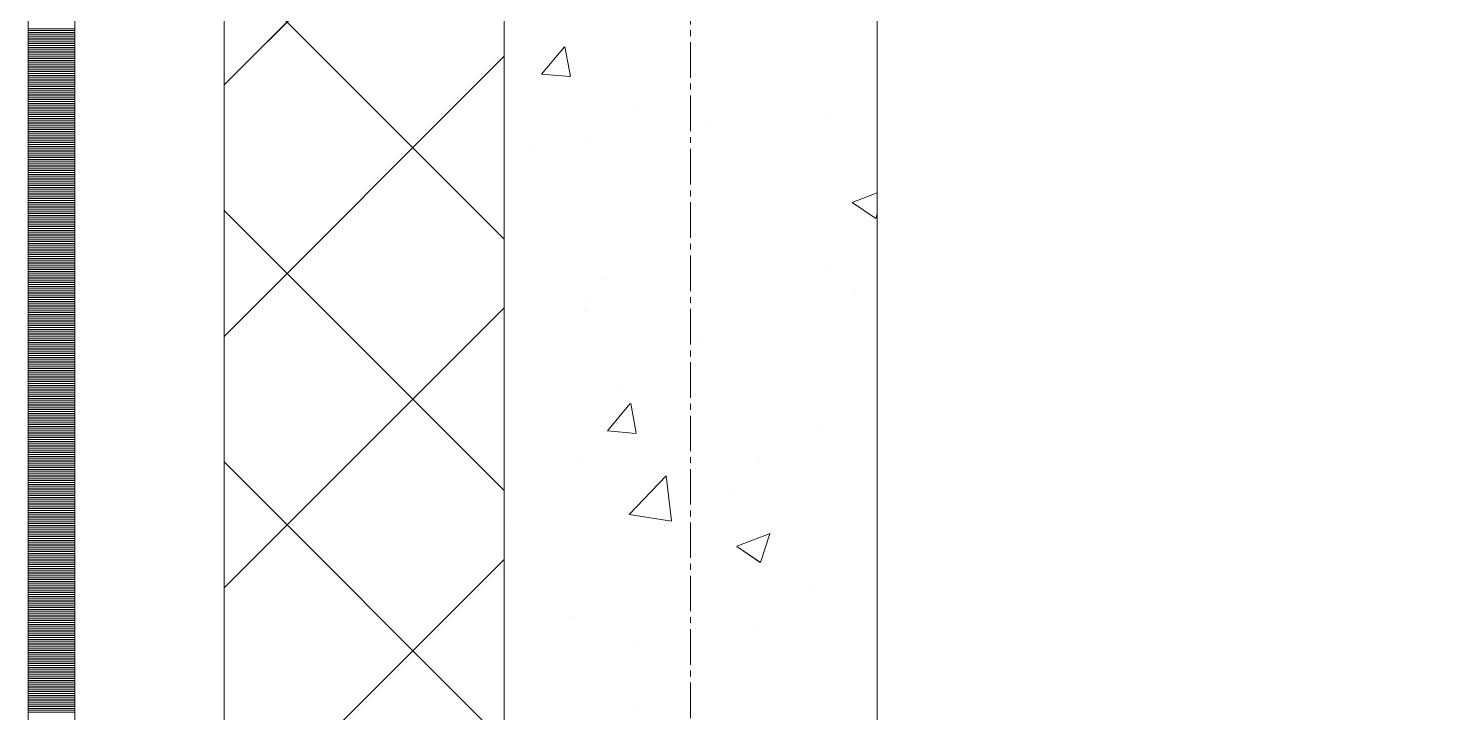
# Model space of a CAD drawing. Header units: millimetres. Extents: x 470010 to 1231400, y -134005 to 421770.
# Drawn here: x 672519 to 673272, y -19525 to -19158 of the extents above; entities that cross this region are included whole.
import ezdxf
from ezdxf.enums import TextEntityAlignment as Align

# ---------------------------------------------------------------- set-up
doc = ezdxf.new("R2010")
doc.units = ezdxf.units.MM
doc.linetypes.add('CENTER2', pattern=[28.575, 19.05, -3.175, 3.175, -3.175])
doc.linetypes.add('DASHED', pattern=[19.05, 12.7, -6.35])
doc.layers.get('Defpoints').update_dxf_attribs({"color": 140})
doc.layers.add('АР_Делит', color=120, linetype='Continuous', lineweight=0, plot=False)
for name, color, linetype, lineweight in [('АР_Стены ПЕНОблок', 52, 'Continuous', 20), ('АР_Тонкая', 254, 'Continuous', 5), ('АР_Утеплитель', 31, 'Continuous', 0), ('АР_Штриховка', 8, 'Continuous', 0)]:
    doc.layers.add(name, color=color, linetype=linetype, lineweight=lineweight)
doc.layers.add('РД_Оси_100', color=7, linetype='Continuous', lineweight=0, true_color=0x525252)
doc.styles.add('style1', font='ARIALN.TTF')

# ---------------------------------------------------------------- blocks, each defined once
blk = doc.blocks.new('СОШ_2200_АР_ОСИ_М100_28.05.24')
at = {"layer": 'АР_Делит', "color": 251, "linetype": 'DASHED', "true_color": 0x636466}
blk.add_lwpolyline([(-355, 13145), (-355, 100855), (37145, 100855), (37145, 129155), (72745, 129155), (72745, 135155), (114955, 135155), (114955, -355)], dxfattribs=at)
at = {"layer": 'РД_Оси_100', "color": 251, "linetype": 'CENTER2', "true_color": 0x636466}
blk.add_line((0, -6155), (0, 139938.679), dxfattribs=at)
blk = doc.blocks.new('A$C9108343f')
at = {"layer": 'АР_Стены ПЕНОблок', "color": 18, "linetype": 'Continuous', "lineweight": 20, "true_color": 0x000000}
for p, q in [((7054.96, 97555), (7054.96, 21355)), ((7254.96, 21355), (7254.96, 97555))]:
    blk.add_line(p, q, dxfattribs=at)
at = {"layer": 'АР_Тонкая', "color": 18, "linetype": 'Continuous', "lineweight": 5, "true_color": 0x000000}
for p, q in [((6799.96, 97555), (6799.96, 21355)), ((6824.96, 97555), (6824.96, 21355)), ((6824.96, 21355), (6824.96, 97555)), ((6904.96, 21355), (6904.96, 97555))]:
    blk.add_line(p, q, dxfattribs=at)
at = {"layer": 'АР_Утеплитель', "color": 18, "linetype": 'Continuous', "lineweight": 0, "true_color": 0x000000}
for p, q in [((6904.96, 97555), (6904.96, 21355)), ((7054.96, 21355), (7054.96, 97555))]:
    blk.add_line(p, q, dxfattribs=at)
at = {"layer": 'АР_Штриховка', "color": 18, "linetype": 'Continuous', "lineweight": 0, "true_color": 0x000000}
for p, q in [((6904.96, 81177.7), (7054.96, 81327.7)), ((7054.96, 81095.13), (6904.96, 81245.13)), ((6799.96, 81207.75), (6824.96, 81207.75)), ((6799.96, 81206.75), (6824.96, 81206.75)), ((6799.96, 81205.75), (6824.96, 81205.75)), ((6799.96, 81204.75), (6824.96, 81204.75)), ((6799.96, 81203.75), (6824.96, 81203.75)), ((6799.96, 81202.75), (6824.96, 81202.75)), ((6799.96, 81201.75), (6824.96, 81201.75)), ((6799.96, 81200.75), (6824.96, 81200.75)), ((6799.96, 81199.75), (6824.96, 81199.75)), ((6799.96, 81198.75), (6824.96, 81198.75)), ((7157.01, 81203.13), (7157.01, 81203.13)), ((6799.96, 81197.75), (6824.96, 81197.75)), ((6799.96, 81196.75), (6824.96, 81196.75)), ((6799.96, 81195.75), (6824.96, 81195.75)), ((6799.96, 81194.75), (6824.96, 81194.75)), ((6799.96, 81193.75), (6824.96, 81193.75)), ((6799.96, 81192.75), (6824.96, 81192.75)), ((6799.96, 81191.75), (6824.96, 81191.75)), ((6799.96, 81190.75), (6824.96, 81190.75)), ((6904.96, 81042.99), (7054.96, 81192.99)), ((7075.08, 81183.45), (7087.33, 81198.04)), ((7090.54, 81182.16), (7087.6, 81198.09)), ((6799.96, 81189.75), (6824.96, 81189.75)), ((6799.96, 81188.75), (6824.96, 81188.75)), ((6799.96, 81187.75), (6824.96, 81187.75)), ((6799.96, 81186.75), (6824.96, 81186.75)), ((6799.96, 81185.75), (6824.96, 81185.75)), ((6799.96, 81184.75), (6824.96, 81184.75)), ((6799.96, 81183.75), (6824.96, 81183.75)), ((7075.08, 81183.44), (7090.27, 81182.12)), ((6799.96, 81182.75), (6824.96, 81182.75)), ((6799.96, 81181.75), (6824.96, 81181.75)), ((6799.96, 81180.75), (6824.96, 81180.75)), ((6799.96, 81179.75), (6824.96, 81179.75)), ((6799.96, 81178.75), (6824.96, 81178.75)), ((6799.96, 81177.75), (6824.96, 81177.75)), ((6799.96, 81176.75), (6824.96, 81176.75)), ((6799.96, 81175.75), (6824.96, 81175.75)), ((6799.96, 81174.75), (6824.96, 81174.75)), ((6799.96, 81173.75), (6824.96, 81173.75)), ((6799.96, 81172.75), (6824.96, 81172.75)), ((6799.96, 81171.75), (6824.96, 81171.75)), ((6799.96, 81170.75), (6824.96, 81170.75)), ((6799.96, 81169.75), (6824.96, 81169.75)), ((6799.96, 81168.75), (6824.96, 81168.75)), ((6799.96, 81167.75), (6824.96, 81167.75)), ((6799.96, 81166.75), (6824.96, 81166.75)), ((6799.96, 81165.75), (6824.96, 81165.75)), ((6799.96, 81164.75), (6824.96, 81164.75)), ((6799.96, 81163.75), (6824.96, 81163.75)), ((6799.96, 81162.75), (6824.96, 81162.75)), ((6799.96, 81161.75), (6824.96, 81161.75)), ((6799.96, 81160.75), (6824.96, 81160.75)), ((7127.38, 81165.47), (7127.38, 81165.47)), ((7229.74, 81162.78), (7229.74, 81162.78)), ((6799.96, 81159.75), (6824.96, 81159.75)), ((6799.96, 81158.75), (6824.96, 81158.75)), ((6799.96, 81157.75), (6824.96, 81157.75)), ((6799.96, 81156.75), (6824.96, 81156.75)), ((6799.96, 81155.75), (6824.96, 81155.75)), ((6799.96, 81154.75), (6824.96, 81154.75)), ((6799.96, 81153.75), (6824.96, 81153.75)), ((7164.87, 81156.74), (7164.87, 81156.74)), ((6799.96, 81152.75), (6824.96, 81152.75)), ((6799.96, 81151.75), (6824.96, 81151.75)), ((6799.96, 81150.75), (6824.96, 81150.75)), ((6799.96, 81149.75), (6824.96, 81149.75)), ((6799.96, 81148.75), (6824.96, 81148.75)), ((6799.96, 81147.75), (6824.96, 81147.75)), ((6799.96, 81146.75), (6824.96, 81146.75)), ((6799.96, 81145.75), (6824.96, 81145.75)), ((7101.44, 81146.52), (7101.44, 81146.52)), ((6799.96, 81144.75), (6824.96, 81144.75)), ((6799.96, 81143.75), (6824.96, 81143.75)), ((6799.96, 81142.75), (6824.96, 81142.75)), ((6799.96, 81141.75), (6824.96, 81141.75)), ((6799.96, 81140.75), (6824.96, 81140.75)), ((6799.96, 81139.75), (6824.96, 81139.75)), ((6799.96, 81138.75), (6824.96, 81138.75)), ((7068.68, 81144.08), (7068.68, 81144.08)), ((6799.96, 81137.75), (6824.96, 81137.75)), ((6799.96, 81136.75), (6824.96, 81136.75)), ((6799.96, 81135.75), (6824.96, 81135.75)), ((6799.96, 81134.75), (6824.96, 81134.75)), ((6799.96, 81133.75), (6824.96, 81133.75)), ((6799.96, 81132.75), (6824.96, 81132.75)), ((6799.96, 81131.75), (6824.96, 81131.75)), ((6799.96, 81130.75), (6824.96, 81130.75)), ((6799.96, 81129.75), (6824.96, 81129.75)), ((6799.96, 81128.75), (6824.96, 81128.75)), ((6799.96, 81127.75), (6824.96, 81127.75)), ((6799.96, 81126.75), (6824.96, 81126.75)), ((6799.96, 81125.75), (6824.96, 81125.75)), ((6799.96, 81124.75), (6824.96, 81124.75)), ((6799.96, 81123.75), (6824.96, 81123.75)), ((6799.96, 81122.75), (6824.96, 81122.75)), ((6799.96, 81121.75), (6824.96, 81121.75)), ((6799.96, 81120.75), (6824.96, 81120.75)), ((6799.96, 81119.75), (6824.96, 81119.75)), ((6799.96, 81118.75), (6824.96, 81118.75)), ((6799.96, 81117.75), (6824.96, 81117.75)), ((6799.96, 81116.75), (6824.96, 81116.75)), ((6799.96, 81115.75), (6824.96, 81115.75)), ((7241.54, 81114.76), (7254.96, 81119.91)), ((6799.96, 81114.75), (6824.96, 81114.75)), ((6799.96, 81113.75), (6824.96, 81113.75)), ((6799.96, 81112.75), (6824.96, 81112.75)), ((6799.96, 81111.75), (6824.96, 81111.75)), ((6799.96, 81110.75), (6824.96, 81110.75)), ((6799.96, 81109.75), (6824.96, 81109.75)), ((6799.96, 81108.75), (6824.96, 81108.75)), ((7054.96, 80960.43), (6904.96, 81110.43)), ((7241.47, 81114.6), (7254.11, 81106.08)), ((7254.12, 81106.07), (7254.96, 81108.57)), ((6799.96, 81107.75), (6824.96, 81107.75)), ((6799.96, 81106.75), (6824.96, 81106.75)), ((6799.96, 81105.75), (6824.96, 81105.75)), ((6799.96, 81104.75), (6824.96, 81104.75)), ((6799.96, 81103.75), (6824.96, 81103.75)), ((6799.96, 81102.75), (6824.96, 81102.75)), ((6799.96, 81101.75), (6824.96, 81101.75)), ((6799.96, 81100.75), (6824.96, 81100.75)), ((6799.96, 81099.75), (6824.96, 81099.75)), ((6799.96, 81098.75), (6824.96, 81098.75)), ((6799.96, 81097.75), (6824.96, 81097.75)), ((6799.96, 81096.75), (6824.96, 81096.75)), ((6799.96, 81095.75), (6824.96, 81095.75)), ((6799.96, 81094.75), (6824.96, 81094.75)), ((6799.96, 81093.75), (6824.96, 81093.75)), ((6799.96, 81092.75), (6824.96, 81092.75)), ((6799.96, 81091.75), (6824.96, 81091.75)), ((6799.96, 81090.75), (6824.96, 81090.75)), ((6799.96, 81089.75), (6824.96, 81089.75)), ((6799.96, 81088.75), (6824.96, 81088.75)), ((6799.96, 81087.75), (6824.96, 81087.75)), ((6799.96, 81086.75), (6824.96, 81086.75)), ((6799.96, 81085.75), (6824.96, 81085.75)), ((6799.96, 81084.75), (6824.96, 81084.75)), ((6799.96, 81083.75), (6824.96, 81083.75)), ((6799.96, 81082.75), (6824.96, 81082.75)), ((6799.96, 81081.75), (6824.96, 81081.75)), ((6799.96, 81080.75), (6824.96, 81080.75)), ((6799.96, 81079.75), (6824.96, 81079.75)), ((6799.96, 81078.75), (6824.96, 81078.75)), ((6799.96, 81077.75), (6824.96, 81077.75)), ((7226.65, 81078.22), (7226.65, 81078.22)), ((6799.96, 81076.75), (6824.96, 81076.75)), ((6799.96, 81075.75), (6824.96, 81075.75)), ((6799.96, 81074.75), (6824.96, 81074.75)), ((6799.96, 81073.75), (6824.96, 81073.75)), ((6799.96, 81072.75), (6824.96, 81072.75)), ((6799.96, 81071.75), (6824.96, 81071.75)), ((6799.96, 81070.75), (6824.96, 81070.75)), ((7107.55, 81073.34), (7107.55, 81073.34)), ((6799.96, 81069.75), (6824.96, 81069.75)), ((6799.96, 81068.75), (6824.96, 81068.75)), ((6799.96, 81067.75), (6824.96, 81067.75)), ((6799.96, 81066.75), (6824.96, 81066.75)), ((6799.96, 81065.75), (6824.96, 81065.75)), ((6799.96, 81064.75), (6824.96, 81064.75)), ((6799.96, 81063.75), (6824.96, 81063.75)), ((6799.96, 81062.75), (6824.96, 81062.75)), ((7243.14, 81067.61), (7243.14, 81067.61)), ((6799.96, 81061.75), (6824.96, 81061.75)), ((6799.96, 81060.75), (6824.96, 81060.75)), ((6799.96, 81059.75), (6824.96, 81059.75)), ((6799.96, 81058.75), (6824.96, 81058.75)), ((6799.96, 81057.75), (6824.96, 81057.75)), ((6799.96, 81056.75), (6824.96, 81056.75)), ((6799.96, 81055.75), (6824.96, 81055.75)), ((6904.96, 80908.29), (7054.96, 81058.29)), ((7098.05, 81056.56), (7098.05, 81056.56)), ((7098.35, 81061.96), (7098.35, 81061.96)), ((6799.96, 81054.75), (6824.96, 81054.75)), ((6799.96, 81053.75), (6824.96, 81053.75)), ((6799.96, 81052.75), (6824.96, 81052.75)), ((6799.96, 81051.75), (6824.96, 81051.75)), ((6799.96, 81050.75), (6824.96, 81050.75)), ((6799.96, 81049.75), (6824.96, 81049.75)), ((6799.96, 81048.75), (6824.96, 81048.75)), ((6799.96, 81047.75), (6824.96, 81047.75)), ((6799.96, 81046.75), (6824.96, 81046.75)), ((6799.96, 81045.75), (6824.96, 81045.75)), ((6799.96, 81044.75), (6824.96, 81044.75)), ((6799.96, 81043.75), (6824.96, 81043.75)), ((6799.96, 81042.75), (6824.96, 81042.75)), ((6799.96, 81041.75), (6824.96, 81041.75)), ((6799.96, 81040.75), (6824.96, 81040.75)), ((6799.96, 81039.75), (6824.96, 81039.75)), ((6799.96, 81038.75), (6824.96, 81038.75)), ((6799.96, 81037.75), (6824.96, 81037.75)), ((6799.96, 81036.75), (6824.96, 81036.75)), ((6799.96, 81035.75), (6824.96, 81035.75)), ((6799.96, 81034.75), (6824.96, 81034.75)), ((6799.96, 81033.75), (6824.96, 81033.75)), ((6799.96, 81032.75), (6824.96, 81032.75)), ((7161.1, 81039.22), (7161.1, 81039.22)), ((6799.96, 81031.75), (6824.96, 81031.75)), ((6799.96, 81030.75), (6824.96, 81030.75)), ((6799.96, 81029.75), (6824.96, 81029.75)), ((6799.96, 81028.75), (6824.96, 81028.75)), ((6799.96, 81027.75), (6824.96, 81027.75)), ((6799.96, 81026.75), (6824.96, 81026.75)), ((6799.96, 81025.75), (6824.96, 81025.75)), ((6799.96, 81024.75), (6824.96, 81024.75)), ((6799.96, 81023.75), (6824.96, 81023.75)), ((6799.96, 81022.75), (6824.96, 81022.75)), ((6799.96, 81021.75), (6824.96, 81021.75)), ((6799.96, 81020.75), (6824.96, 81020.75)), ((6799.96, 81019.75), (6824.96, 81019.75)), ((6799.96, 81018.75), (6824.96, 81018.75)), ((6799.96, 81017.75), (6824.96, 81017.75)), ((6799.96, 81016.75), (6824.96, 81016.75)), ((6799.96, 81015.75), (6824.96, 81015.75)), ((6799.96, 81014.75), (6824.96, 81014.75)), ((6799.96, 81013.75), (6824.96, 81013.75)), ((6799.96, 81012.75), (6824.96, 81012.75)), ((6799.96, 81011.75), (6824.96, 81011.75)), ((6799.96, 81010.75), (6824.96, 81010.75)), ((7116.89, 81013.91), (7116.89, 81013.91)), ((6799.96, 81009.75), (6824.96, 81009.75)), ((6799.96, 81008.75), (6824.96, 81008.75)), ((6799.96, 81007.75), (6824.96, 81007.75)), ((6799.96, 81006.75), (6824.96, 81006.75)), ((6799.96, 81005.75), (6824.96, 81005.75)), ((6799.96, 81004.75), (6824.96, 81004.75)), ((6799.96, 81003.75), (6824.96, 81003.75)), ((6799.96, 81002.75), (6824.96, 81002.75)), ((7110.33, 80992.39), (7122.57, 81006.98)), ((7125.78, 80991.11), (7122.84, 81007.03)), ((6799.96, 81001.75), (6824.96, 81001.75)), ((6799.96, 81000.75), (6824.96, 81000.75)), ((6799.96, 80999.75), (6824.96, 80999.75)), ((6799.96, 80998.75), (6824.96, 80998.75)), ((6799.96, 80997.75), (6824.96, 80997.75)), ((6799.96, 80996.75), (6824.96, 80996.75)), ((6799.96, 80995.75), (6824.96, 80995.75)), ((6799.96, 80994.75), (6824.96, 80994.75)), ((6799.96, 80993.75), (6824.96, 80993.75)), ((6799.96, 80992.75), (6824.96, 80992.75)), ((6799.96, 80991.75), (6824.96, 80991.75)), ((6799.96, 80990.75), (6824.96, 80990.75)), ((6799.96, 80989.75), (6824.96, 80989.75)), ((6799.96, 80988.75), (6824.96, 80988.75)), ((6799.96, 80987.75), (6824.96, 80987.75)), ((7110.33, 80992.39), (7125.51, 80991.06)), ((7223.56, 80993.67), (7223.56, 80993.67)), ((6799.96, 80986.75), (6824.96, 80986.75)), ((6799.96, 80985.75), (6824.96, 80985.75)), ((6799.96, 80984.75), (6824.96, 80984.75)), ((6799.96, 80983.75), (6824.96, 80983.75)), ((6799.96, 80982.75), (6824.96, 80982.75)), ((6799.96, 80981.75), (6824.96, 80981.75)), ((6799.96, 80980.75), (6824.96, 80980.75)), ((6799.96, 80979.75), (6824.96, 80979.75)), ((6799.96, 80978.75), (6824.96, 80978.75)), ((6799.96, 80977.75), (6824.96, 80977.75)), ((6799.96, 80976.75), (6824.96, 80976.75)), ((6799.96, 80975.75), (6824.96, 80975.75)), ((6799.96, 80974.75), (6824.96, 80974.75)), ((6799.96, 80973.75), (6824.96, 80973.75)), ((6799.96, 80972.75), (6824.96, 80972.75)), ((7054.96, 80825.72), (6904.96, 80975.72)), ((7095.27, 80977.41), (7095.27, 80977.41)), ((7191.65, 80977.5), (7191.65, 80977.5)), ((6799.96, 80971.75), (6824.96, 80971.75)), ((6799.96, 80970.75), (6824.96, 80970.75)), ((6799.96, 80969.75), (6824.96, 80969.75)), ((6799.96, 80968.75), (6824.96, 80968.75)), ((6799.96, 80967.75), (6824.96, 80967.75)), ((6799.96, 80966.75), (6824.96, 80966.75)), ((6799.96, 80965.75), (6824.96, 80965.75)), ((6799.96, 80964.75), (6824.96, 80964.75)), ((7121.98, 80947.66), (7141.76, 80968.28)), ((7144.64, 80944.17), (7141.84, 80968.29)), ((6799.96, 80963.75), (6824.96, 80963.75)), ((6799.96, 80962.75), (6824.96, 80962.75)), ((6799.96, 80961.75), (6824.96, 80961.75)), ((6799.96, 80960.75), (6824.96, 80960.75)), ((6799.96, 80959.75), (6824.96, 80959.75)), ((6799.96, 80958.75), (6824.96, 80958.75)), ((6799.96, 80957.75), (6824.96, 80957.75)), ((7177.76, 80958.14), (7177.76, 80958.14)), ((6799.96, 80956.75), (6824.96, 80956.75)), ((6799.96, 80955.75), (6824.96, 80955.75)), ((6799.96, 80954.75), (6824.96, 80954.75)), ((6799.96, 80953.75), (6824.96, 80953.75)), ((6799.96, 80952.75), (6824.96, 80952.75)), ((6799.96, 80951.75), (6824.96, 80951.75)), ((6799.96, 80950.75), (6824.96, 80950.75)), ((6799.96, 80949.75), (6824.96, 80949.75)), ((6799.96, 80948.75), (6824.96, 80948.75)), ((6799.96, 80947.75), (6824.96, 80947.75)), ((6799.96, 80946.75), (6824.96, 80946.75)), ((6799.96, 80945.75), (6824.96, 80945.75)), ((6799.96, 80944.75), (6824.96, 80944.75)), ((6799.96, 80943.75), (6824.96, 80943.75)), ((6799.96, 80942.75), (6824.96, 80942.75)), ((7057.01, 80944.23), (7057.01, 80944.23)), ((7122.03, 80947.54), (7144.62, 80944.04)), ((6799.96, 80941.75), (6824.96, 80941.75)), ((6799.96, 80940.75), (6824.96, 80940.75)), ((6799.96, 80939.75), (6824.96, 80939.75)), ((6799.96, 80938.75), (6824.96, 80938.75)), ((6799.96, 80937.75), (6824.96, 80937.75)), ((6799.96, 80936.75), (6824.96, 80936.75)), ((6799.96, 80935.75), (6824.96, 80935.75)), ((6799.96, 80934.75), (6824.96, 80934.75)), ((7179.74, 80930.57), (7197.53, 80937.4)), ((7192.32, 80921.88), (7197.47, 80937.23)), ((7192.61, 80938.5), (7192.61, 80938.5)), ((6799.96, 80933.75), (6824.96, 80933.75)), ((6799.96, 80932.75), (6824.96, 80932.75)), ((6799.96, 80931.75), (6824.96, 80931.75)), ((6799.96, 80930.75), (6824.96, 80930.75)), ((6799.96, 80929.75), (6824.96, 80929.75)), ((6799.96, 80928.75), (6824.96, 80928.75)), ((6799.96, 80927.75), (6824.96, 80927.75)), ((7179.67, 80930.41), (7192.3, 80921.89)), ((6799.96, 80926.75), (6824.96, 80926.75)), ((6799.96, 80925.75), (6824.96, 80925.75)), ((6799.96, 80924.75), (6824.96, 80924.75)), ((6799.96, 80923.75), (6824.96, 80923.75)), ((6799.96, 80922.75), (6824.96, 80922.75)), ((6799.96, 80921.75), (6824.96, 80921.75)), ((6799.96, 80920.75), (6824.96, 80920.75)), ((6799.96, 80919.75), (6824.96, 80919.75)), ((6904.96, 80773.59), (7054.96, 80923.59)), ((6799.96, 80918.75), (6824.96, 80918.75)), ((6799.96, 80917.75), (6824.96, 80917.75)), ((6799.96, 80916.75), (6824.96, 80916.75)), ((6799.96, 80915.75), (6824.96, 80915.75)), ((6799.96, 80914.75), (6824.96, 80914.75)), ((6799.96, 80913.75), (6824.96, 80913.75)), ((6799.96, 80912.75), (6824.96, 80912.75)), ((6799.96, 80911.75), (6824.96, 80911.75)), ((6799.96, 80910.75), (6824.96, 80910.75)), ((6799.96, 80909.75), (6824.96, 80909.75)), ((6799.96, 80908.75), (6824.96, 80908.75)), ((6799.96, 80907.75), (6824.96, 80907.75)), ((6799.96, 80906.75), (6824.96, 80906.75)), ((6799.96, 80905.75), (6824.96, 80905.75)), ((6799.96, 80904.75), (6824.96, 80904.75)), ((7220.47, 80909.11), (7220.47, 80909.11)), ((6799.96, 80903.75), (6824.96, 80903.75)), ((6799.96, 80902.75), (6824.96, 80902.75)), ((6799.96, 80901.75), (6824.96, 80901.75)), ((6799.96, 80900.75), (6824.96, 80900.75)), ((6799.96, 80899.75), (6824.96, 80899.75)), ((6799.96, 80898.75), (6824.96, 80898.75)), ((6799.96, 80897.75), (6824.96, 80897.75)), ((6799.96, 80896.75), (6824.96, 80896.75)), ((6799.96, 80895.75), (6824.96, 80895.75)), ((6799.96, 80894.75), (6824.96, 80894.75)), ((6799.96, 80893.75), (6824.96, 80893.75)), ((6799.96, 80892.75), (6824.96, 80892.75)), ((6799.96, 80891.75), (6824.96, 80891.75)), ((6799.96, 80890.75), (6824.96, 80890.75)), ((6799.96, 80889.75), (6824.96, 80889.75)), ((7092.18, 80892.85), (7092.18, 80892.85)), ((6799.96, 80888.75), (6824.96, 80888.75)), ((6799.96, 80887.75), (6824.96, 80887.75)), ((6799.96, 80886.75), (6824.96, 80886.75)), ((6799.96, 80885.75), (6824.96, 80885.75)), ((6799.96, 80884.75), (6824.96, 80884.75)), ((6799.96, 80883.75), (6824.96, 80883.75)), ((6799.96, 80882.75), (6824.96, 80882.75)), ((6799.96, 80881.75), (6824.96, 80881.75)), ((7188.41, 80885.69), (7188.41, 80885.69)), ((6799.96, 80880.75), (6824.96, 80880.75)), ((6799.96, 80879.75), (6824.96, 80879.75)), ((6799.96, 80878.75), (6824.96, 80878.75)), ((6799.96, 80877.75), (6824.96, 80877.75)), ((6799.96, 80876.75), (6824.96, 80876.75)), ((6799.96, 80875.75), (6824.96, 80875.75)), ((6799.96, 80874.75), (6824.96, 80874.75)), ((7124.83, 80877.32), (7124.83, 80877.32)), ((6799.96, 80873.75), (6824.96, 80873.75)), ((6799.96, 80872.75), (6824.96, 80872.75)), ((6799.96, 80871.75), (6824.96, 80871.75)), ((6799.96, 80870.75), (6824.96, 80870.75)), ((6799.96, 80869.75), (6824.96, 80869.75)), ((6799.96, 80868.75), (6824.96, 80868.75)), ((6799.96, 80867.75), (6824.96, 80867.75)), ((6799.96, 80866.75), (6824.96, 80866.75)), ((6799.96, 80865.75), (6824.96, 80865.75)), ((6799.96, 80864.75), (6824.96, 80864.75)), ((6799.96, 80863.75), (6824.96, 80863.75)), ((6799.96, 80862.75), (6824.96, 80862.75)), ((6799.96, 80861.75), (6824.96, 80861.75)), ((6799.96, 80860.75), (6824.96, 80860.75)), ((6799.96, 80859.75), (6824.96, 80859.75)), ((6799.96, 80858.75), (6824.96, 80858.75)), ((6799.96, 80857.75), (6824.96, 80857.75)), ((6799.96, 80856.75), (6824.96, 80856.75)), ((6799.96, 80855.75), (6824.96, 80855.75)), ((6799.96, 80854.75), (6824.96, 80854.75)), ((6799.96, 80853.75), (6824.96, 80853.75)), ((6799.96, 80852.75), (6824.96, 80852.75)), ((6799.96, 80851.75), (6824.96, 80851.75)), ((6799.96, 80850.75), (6824.96, 80850.75)), ((6799.96, 80849.75), (6824.96, 80849.75)), ((6799.96, 80848.75), (6824.96, 80848.75)), ((6799.96, 80847.75), (6824.96, 80847.75)), ((6799.96, 80846.75), (6824.96, 80846.75)), ((6799.96, 80845.75), (6824.96, 80845.75)), ((6799.96, 80844.75), (6824.96, 80844.75)), ((6799.96, 80843.75), (6824.96, 80843.75)), ((6799.96, 80842.75), (6824.96, 80842.75)), ((6799.96, 80841.75), (6824.96, 80841.75)), ((7126.63, 80843.83), (7126.63, 80843.83))]:
    blk.add_line(p, q, dxfattribs=at)
at = {"layer": 'РД_Оси_100'}
blk.add_blockref('СОШ_2200_АР_ОСИ_М100_28.05.24', (7154.96, 6755), dxfattribs=at)
at = {"layer": 'Defpoints', "color": 18, "true_color": 0x000000, "style": 'style1'}
for p in [(143949.34, 316089.12), (143974.98, 281639.5), (143890.4, 273244.71), (143839.99, 264276.81), (143967.75, 254892.38), (12251.96, 104178.14), (12382.58, 96023.14)]:
    blk.add_attdef('АР-ПОМЕЩЕНИЕ:НАИМЕНОВАНИЕ', text='', height=100, dxfattribs=at).set_placement(p, align=Align.MIDDLE)
at = {"layer": 'Defpoints', "color": 18, "true_color": 0x000000, "style": 'style1', "flags": 8}
for p in [(143951.3, 279099.09), (143848.34, 269251.11), (143875.33, 260094.25), (144049.74, 250824.7), (163419.28, 238153.36), (155897.46, 237965.97), (183037.2, 237965.97), (143342.94, 237876.19)]:
    blk.add_attdef('АР-ПОМЕЩЕНИЕ:НАИМЕНОВАНИЕ', text='', height=100, dxfattribs=at).set_placement(p, align=Align.MIDDLE)

msp = doc.modelspace()

# ---------------------------------------------------------------- linework, layer by layer
at = {"layer": 'АР_Стены ПЕНОблок', "color": 18, "linetype": 'Continuous', "lineweight": 20, "true_color": 0x000000}
for p, q in [((672773.57, -2811.242), (672773.57, -79011.242)), ((672973.57, -79011.242), (672973.57, -2811.242))]:
    msp.add_line(p, q, dxfattribs=at)
at = {"layer": 'АР_Тонкая', "color": 18, "linetype": 'Continuous', "lineweight": 5, "true_color": 0x000000}
for p, q in [((672518.57, -2811.242), (672518.57, -79011.242)), ((672543.57, -2811.242), (672543.57, -79011.242)), ((672543.57, -79011.242), (672543.57, -2811.242)), ((672623.57, -79011.242), (672623.57, -2811.242))]:
    msp.add_line(p, q, dxfattribs=at)
at = {"layer": 'АР_Утеплитель', "color": 18, "linetype": 'Continuous', "lineweight": 0, "true_color": 0x000000}
for p, q in [((672623.57, -2811.242), (672623.57, -79011.242)), ((672773.57, -79011.242), (672773.57, -2811.242))]:
    msp.add_line(p, q, dxfattribs=at)
at = {"layer": 'АР_Штриховка', "color": 18, "linetype": 'Continuous', "lineweight": 0, "true_color": 0x000000}
for p, q in [((672623.57, -19188.544), (672773.57, -19038.544)), ((672773.57, -19271.11), (672623.57, -19121.11)), ((672518.57, -19158.492), (672543.57, -19158.492)), ((672518.57, -19159.492), (672543.57, -19159.492)), ((672518.57, -19160.492), (672543.57, -19160.492)), ((672518.57, -19161.492), (672543.57, -19161.492)), ((672518.57, -19162.492), (672543.57, -19162.492)), ((672518.57, -19163.492), (672543.57, -19163.492)), ((672518.57, -19164.492), (672543.57, -19164.492)), ((672518.57, -19165.492), (672543.57, -19165.492)), ((672518.57, -19166.492), (672543.57, -19166.492)), ((672518.57, -19167.492), (672543.57, -19167.492)), ((672518.57, -19168.492), (672543.57, -19168.492)), ((672793.697, -19182.794), (672805.942, -19168.201)), ((672809.147, -19184.077), (672806.211, -19168.156)), ((672518.57, -19169.492), (672543.57, -19169.492)), ((672518.57, -19170.492), (672543.57, -19170.492)), ((672518.57, -19171.492), (672543.57, -19171.492)), ((672518.57, -19172.492), (672543.57, -19172.492)), ((672518.57, -19173.492), (672543.57, -19173.492)), ((672518.57, -19174.492), (672543.57, -19174.492)), ((672518.57, -19175.492), (672543.57, -19175.492)), ((672623.57, -19323.247), (672773.57, -19173.247)), ((672518.57, -19176.492), (672543.57, -19176.492)), ((672518.57, -19177.492), (672543.57, -19177.492)), ((672518.57, -19178.492), (672543.57, -19178.492)), ((672518.57, -19179.492), (672543.57, -19179.492)), ((672518.57, -19180.492), (672543.57, -19180.492)), ((672518.57, -19181.492), (672543.57, -19181.492)), ((672518.57, -19182.492), (672543.57, -19182.492)), ((672518.57, -19183.492), (672543.57, -19183.492)), ((672793.696, -19182.798), (672808.878, -19184.127)), ((672518.57, -19184.492), (672543.57, -19184.492)), ((672518.57, -19185.492), (672543.57, -19185.492)), ((672518.57, -19186.492), (672543.57, -19186.492)), ((672518.57, -19187.492), (672543.57, -19187.492)), ((672518.57, -19188.492), (672543.57, -19188.492)), ((672518.57, -19189.492), (672543.57, -19189.492)), ((672518.57, -19190.492), (672543.57, -19190.492)), ((672518.57, -19191.492), (672543.57, -19191.492)), ((672518.57, -19192.492), (672543.57, -19192.492)), ((672518.57, -19193.492), (672543.57, -19193.492)), ((672518.57, -19194.492), (672543.57, -19194.492)), ((672518.57, -19195.492), (672543.57, -19195.492)), ((672518.57, -19196.492), (672543.57, -19196.492)), ((672518.57, -19197.492), (672543.57, -19197.492)), ((672518.57, -19198.492), (672543.57, -19198.492)), ((672518.57, -19199.492), (672543.57, -19199.492)), ((672518.57, -19200.492), (672543.57, -19200.492)), ((672518.57, -19201.492), (672543.57, -19201.492)), ((672518.57, -19202.492), (672543.57, -19202.492)), ((672518.57, -19203.492), (672543.57, -19203.492)), ((672518.57, -19204.492), (672543.57, -19204.492)), ((672518.57, -19205.492), (672543.57, -19205.492)), ((672518.57, -19206.492), (672543.57, -19206.492)), ((672518.57, -19207.492), (672543.57, -19207.492)), ((672518.57, -19208.492), (672543.57, -19208.492)), ((672518.57, -19209.492), (672543.57, -19209.492)), ((672518.57, -19210.492), (672543.57, -19210.492)), ((672518.57, -19211.492), (672543.57, -19211.492)), ((672518.57, -19212.492), (672543.57, -19212.492)), ((672518.57, -19213.492), (672543.57, -19213.492)), ((672518.57, -19214.492), (672543.57, -19214.492)), ((672518.57, -19215.492), (672543.57, -19215.492)), ((672518.57, -19216.492), (672543.57, -19216.492)), ((672518.57, -19217.492), (672543.57, -19217.492)), ((672518.57, -19218.492), (672543.57, -19218.492)), ((672518.57, -19219.492), (672543.57, -19219.492)), ((672518.57, -19220.492), (672543.57, -19220.492)), ((672518.57, -19221.492), (672543.57, -19221.492)), ((672518.57, -19222.492), (672543.57, -19222.492)), ((672518.57, -19223.492), (672543.57, -19223.492)), ((672518.57, -19224.492), (672543.57, -19224.492)), ((672518.57, -19225.492), (672543.57, -19225.492)), ((672518.57, -19226.492), (672543.57, -19226.492)), ((672518.57, -19227.492), (672543.57, -19227.492)), ((672518.57, -19228.492), (672543.57, -19228.492)), ((672518.57, -19229.492), (672543.57, -19229.492)), ((672518.57, -19230.492), (672543.57, -19230.492)), ((672518.57, -19231.492), (672543.57, -19231.492)), ((672518.57, -19232.492), (672543.57, -19232.492)), ((672518.57, -19233.492), (672543.57, -19233.492)), ((672518.57, -19234.492), (672543.57, -19234.492)), ((672518.57, -19235.492), (672543.57, -19235.492)), ((672518.57, -19236.492), (672543.57, -19236.492)), ((672518.57, -19237.492), (672543.57, -19237.492)), ((672518.57, -19238.492), (672543.57, -19238.492)), ((672518.57, -19239.492), (672543.57, -19239.492)), ((672518.57, -19240.492), (672543.57, -19240.492)), ((672518.57, -19241.492), (672543.57, -19241.492)), ((672518.57, -19242.492), (672543.57, -19242.492)), ((672518.57, -19243.492), (672543.57, -19243.492)), ((672518.57, -19244.492), (672543.57, -19244.492)), ((672518.57, -19245.492), (672543.57, -19245.492)), ((672518.57, -19246.492), (672543.57, -19246.492)), ((672518.57, -19247.492), (672543.57, -19247.492)), ((672518.57, -19248.492), (672543.57, -19248.492)), ((672518.57, -19249.492), (672543.57, -19249.492)), ((672518.57, -19250.492), (672543.57, -19250.492)), ((672518.57, -19251.492), (672543.57, -19251.492)), ((672960.084, -19251.642), (672972.718, -19260.165)), ((672960.155, -19251.485), (672973.57, -19246.336)), ((672518.57, -19252.492), (672543.57, -19252.492)), ((672518.57, -19253.492), (672543.57, -19253.492)), ((672518.57, -19254.492), (672543.57, -19254.492)), ((672518.57, -19255.492), (672543.57, -19255.492)), ((672518.57, -19256.492), (672543.57, -19256.492)), ((672518.57, -19257.492), (672543.57, -19257.492)), ((672518.57, -19258.492), (672543.57, -19258.492)), ((672773.57, -19405.814), (672623.57, -19255.814)), ((672972.733, -19260.17), (672973.57, -19257.677)), ((672518.57, -19259.492), (672543.57, -19259.492)), ((672518.57, -19260.492), (672543.57, -19260.492)), ((672518.57, -19261.492), (672543.57, -19261.492)), ((672518.57, -19262.492), (672543.57, -19262.492)), ((672518.57, -19263.492), (672543.57, -19263.492)), ((672518.57, -19264.492), (672543.57, -19264.492)), ((672518.57, -19265.492), (672543.57, -19265.492)), ((672518.57, -19266.492), (672543.57, -19266.492)), ((672518.57, -19267.492), (672543.57, -19267.492)), ((672518.57, -19268.492), (672543.57, -19268.492)), ((672518.57, -19269.492), (672543.57, -19269.492)), ((672518.57, -19270.492), (672543.57, -19270.492)), ((672518.57, -19271.492), (672543.57, -19271.492)), ((672518.57, -19272.492), (672543.57, -19272.492)), ((672518.57, -19273.492), (672543.57, -19273.492)), ((672518.57, -19274.492), (672543.57, -19274.492)), ((672518.57, -19275.492), (672543.57, -19275.492)), ((672518.57, -19276.492), (672543.57, -19276.492)), ((672518.57, -19277.492), (672543.57, -19277.492)), ((672518.57, -19278.492), (672543.57, -19278.492)), ((672518.57, -19279.492), (672543.57, -19279.492)), ((672518.57, -19280.492), (672543.57, -19280.492)), ((672518.57, -19281.492), (672543.57, -19281.492)), ((672518.57, -19282.492), (672543.57, -19282.492)), ((672518.57, -19283.492), (672543.57, -19283.492)), ((672518.57, -19284.492), (672543.57, -19284.492)), ((672518.57, -19285.492), (672543.57, -19285.492)), ((672518.57, -19286.492), (672543.57, -19286.492)), ((672518.57, -19287.492), (672543.57, -19287.492)), ((672518.57, -19288.492), (672543.57, -19288.492)), ((672518.57, -19289.492), (672543.57, -19289.492)), ((672518.57, -19290.492), (672543.57, -19290.492)), ((672518.57, -19291.492), (672543.57, -19291.492)), ((672518.57, -19292.492), (672543.57, -19292.492)), ((672518.57, -19293.492), (672543.57, -19293.492)), ((672518.57, -19294.492), (672543.57, -19294.492)), ((672518.57, -19295.492), (672543.57, -19295.492)), ((672518.57, -19296.492), (672543.57, -19296.492)), ((672518.57, -19297.492), (672543.57, -19297.492)), ((672518.57, -19298.492), (672543.57, -19298.492)), ((672518.57, -19299.492), (672543.57, -19299.492)), ((672518.57, -19300.492), (672543.57, -19300.492)), ((672518.57, -19301.492), (672543.57, -19301.492)), ((672518.57, -19302.492), (672543.57, -19302.492)), ((672518.57, -19303.492), (672543.57, -19303.492)), ((672518.57, -19304.492), (672543.57, -19304.492)), ((672518.57, -19305.492), (672543.57, -19305.492)), ((672518.57, -19306.492), (672543.57, -19306.492)), ((672518.57, -19307.492), (672543.57, -19307.492)), ((672518.57, -19308.492), (672543.57, -19308.492)), ((672518.57, -19309.492), (672543.57, -19309.492)), ((672518.57, -19310.492), (672543.57, -19310.492)), ((672518.57, -19311.492), (672543.57, -19311.492)), ((672623.57, -19457.951), (672773.57, -19307.951)), ((672518.57, -19312.492), (672543.57, -19312.492)), ((672518.57, -19313.492), (672543.57, -19313.492)), ((672518.57, -19314.492), (672543.57, -19314.492)), ((672518.57, -19315.492), (672543.57, -19315.492)), ((672518.57, -19316.492), (672543.57, -19316.492)), ((672518.57, -19317.492), (672543.57, -19317.492)), ((672518.57, -19318.492), (672543.57, -19318.492)), ((672518.57, -19319.492), (672543.57, -19319.492)), ((672518.57, -19320.492), (672543.57, -19320.492)), ((672518.57, -19321.492), (672543.57, -19321.492)), ((672518.57, -19322.492), (672543.57, -19322.492)), ((672518.57, -19323.492), (672543.57, -19323.492)), ((672518.57, -19324.492), (672543.57, -19324.492)), ((672518.57, -19325.492), (672543.57, -19325.492)), ((672518.57, -19326.492), (672543.57, -19326.492)), ((672518.57, -19327.492), (672543.57, -19327.492)), ((672518.57, -19328.492), (672543.57, -19328.492)), ((672518.57, -19329.492), (672543.57, -19329.492)), ((672518.57, -19330.492), (672543.57, -19330.492)), ((672518.57, -19331.492), (672543.57, -19331.492)), ((672518.57, -19332.492), (672543.57, -19332.492)), ((672518.57, -19333.492), (672543.57, -19333.492)), ((672518.57, -19334.492), (672543.57, -19334.492)), ((672518.57, -19335.492), (672543.57, -19335.492)), ((672518.57, -19336.492), (672543.57, -19336.492)), ((672518.57, -19337.492), (672543.57, -19337.492)), ((672518.57, -19338.492), (672543.57, -19338.492)), ((672518.57, -19339.492), (672543.57, -19339.492)), ((672518.57, -19340.492), (672543.57, -19340.492)), ((672518.57, -19341.492), (672543.57, -19341.492)), ((672518.57, -19342.492), (672543.57, -19342.492)), ((672518.57, -19343.492), (672543.57, -19343.492)), ((672518.57, -19344.492), (672543.57, -19344.492)), ((672518.57, -19345.492), (672543.57, -19345.492)), ((672518.57, -19346.492), (672543.57, -19346.492)), ((672518.57, -19347.492), (672543.57, -19347.492)), ((672518.57, -19348.492), (672543.57, -19348.492)), ((672518.57, -19349.492), (672543.57, -19349.492)), ((672518.57, -19350.492), (672543.57, -19350.492)), ((672518.57, -19351.492), (672543.57, -19351.492)), ((672518.57, -19352.492), (672543.57, -19352.492)), ((672518.57, -19353.492), (672543.57, -19353.492)), ((672518.57, -19354.492), (672543.57, -19354.492)), ((672518.57, -19355.492), (672543.57, -19355.492)), ((672518.57, -19356.492), (672543.57, -19356.492)), ((672518.57, -19357.492), (672543.57, -19357.492)), ((672518.57, -19358.492), (672543.57, -19358.492)), ((672518.57, -19359.492), (672543.57, -19359.492)), ((672518.57, -19360.492), (672543.57, -19360.492)), ((672518.57, -19361.492), (672543.57, -19361.492)), ((672518.57, -19362.492), (672543.57, -19362.492)), ((672518.57, -19363.492), (672543.57, -19363.492)), ((672518.57, -19364.492), (672543.57, -19364.492)), ((672828.94, -19373.851), (672841.185, -19359.258)), ((672844.39, -19375.134), (672841.453, -19359.213)), ((672518.57, -19365.492), (672543.57, -19365.492)), ((672518.57, -19366.492), (672543.57, -19366.492)), ((672518.57, -19367.492), (672543.57, -19367.492)), ((672518.57, -19368.492), (672543.57, -19368.492)), ((672518.57, -19369.492), (672543.57, -19369.492)), ((672518.57, -19370.492), (672543.57, -19370.492)), ((672518.57, -19371.492), (672543.57, -19371.492)), ((672518.57, -19372.492), (672543.57, -19372.492)), ((672518.57, -19373.492), (672543.57, -19373.492)), ((672518.57, -19374.492), (672543.57, -19374.492)), ((672518.57, -19375.492), (672543.57, -19375.492)), ((672518.57, -19376.492), (672543.57, -19376.492)), ((672518.57, -19377.492), (672543.57, -19377.492)), ((672518.57, -19378.492), (672543.57, -19378.492)), ((672518.57, -19379.492), (672543.57, -19379.492)), ((672828.94, -19373.855), (672844.122, -19375.184)), ((672518.57, -19380.492), (672543.57, -19380.492)), ((672518.57, -19381.492), (672543.57, -19381.492)), ((672518.57, -19382.492), (672543.57, -19382.492)), ((672518.57, -19383.492), (672543.57, -19383.492)), ((672518.57, -19384.492), (672543.57, -19384.492)), ((672518.57, -19385.492), (672543.57, -19385.492)), ((672518.57, -19386.492), (672543.57, -19386.492)), ((672518.57, -19387.492), (672543.57, -19387.492)), ((672518.57, -19388.492), (672543.57, -19388.492)), ((672518.57, -19389.492), (672543.57, -19389.492)), ((672518.57, -19390.492), (672543.57, -19390.492)), ((672518.57, -19391.492), (672543.57, -19391.492)), ((672518.57, -19392.492), (672543.57, -19392.492)), ((672518.57, -19393.492), (672543.57, -19393.492)), ((672518.57, -19394.492), (672543.57, -19394.492)), ((672773.57, -19540.518), (672623.57, -19390.518)), ((672518.57, -19395.492), (672543.57, -19395.492)), ((672518.57, -19396.492), (672543.57, -19396.492)), ((672518.57, -19397.492), (672543.57, -19397.492)), ((672518.57, -19398.492), (672543.57, -19398.492)), ((672518.57, -19399.492), (672543.57, -19399.492)), ((672518.57, -19400.492), (672543.57, -19400.492)), ((672518.57, -19401.492), (672543.57, -19401.492)), ((672518.57, -19402.492), (672543.57, -19402.492)), ((672840.591, -19418.579), (672860.374, -19397.96)), ((672863.256, -19422.073), (672860.45, -19397.951)), ((672518.57, -19403.492), (672543.57, -19403.492)), ((672518.57, -19404.492), (672543.57, -19404.492)), ((672518.57, -19405.492), (672543.57, -19405.492)), ((672518.57, -19406.492), (672543.57, -19406.492)), ((672518.57, -19407.492), (672543.57, -19407.492)), ((672518.57, -19408.492), (672543.57, -19408.492)), ((672518.57, -19409.492), (672543.57, -19409.492)), ((672518.57, -19410.492), (672543.57, -19410.492)), ((672518.57, -19411.492), (672543.57, -19411.492)), ((672518.57, -19412.492), (672543.57, -19412.492)), ((672518.57, -19413.492), (672543.57, -19413.492)), ((672518.57, -19414.492), (672543.57, -19414.492)), ((672518.57, -19415.492), (672543.57, -19415.492)), ((672518.57, -19416.492), (672543.57, -19416.492)), ((672518.57, -19417.492), (672543.57, -19417.492)), ((672518.57, -19418.492), (672543.57, -19418.492)), ((672518.57, -19419.492), (672543.57, -19419.492)), ((672518.57, -19420.492), (672543.57, -19420.492)), ((672518.57, -19421.492), (672543.57, -19421.492)), ((672518.57, -19422.492), (672543.57, -19422.492)), ((672518.57, -19423.492), (672543.57, -19423.492)), ((672518.57, -19424.492), (672543.57, -19424.492)), ((672840.647, -19418.697), (672863.236, -19422.201)), ((672518.57, -19425.492), (672543.57, -19425.492)), ((672518.57, -19426.492), (672543.57, -19426.492)), ((672518.57, -19427.492), (672543.57, -19427.492)), ((672518.57, -19428.492), (672543.57, -19428.492)), ((672518.57, -19429.492), (672543.57, -19429.492)), ((672518.57, -19430.492), (672543.57, -19430.492)), ((672518.57, -19431.492), (672543.57, -19431.492)), ((672518.57, -19432.492), (672543.57, -19432.492)), ((672898.353, -19435.673), (672916.137, -19428.846)), ((672910.931, -19444.358), (672916.082, -19429.009)), ((672518.57, -19433.492), (672543.57, -19433.492)), ((672518.57, -19434.492), (672543.57, -19434.492)), ((672518.57, -19435.492), (672543.57, -19435.492)), ((672518.57, -19436.492), (672543.57, -19436.492)), ((672518.57, -19437.492), (672543.57, -19437.492)), ((672518.57, -19438.492), (672543.57, -19438.492)), ((672518.57, -19439.492), (672543.57, -19439.492)), ((672898.282, -19435.83), (672910.916, -19444.352)), ((672518.57, -19440.492), (672543.57, -19440.492)), ((672518.57, -19441.492), (672543.57, -19441.492)), ((672518.57, -19442.492), (672543.57, -19442.492)), ((672518.57, -19443.492), (672543.57, -19443.492)), ((672518.57, -19444.492), (672543.57, -19444.492)), ((672518.57, -19445.492), (672543.57, -19445.492)), ((672518.57, -19446.492), (672543.57, -19446.492)), ((672518.57, -19447.492), (672543.57, -19447.492)), ((672623.57, -19592.655), (672773.57, -19442.655)), ((672518.57, -19448.492), (672543.57, -19448.492)), ((672518.57, -19449.492), (672543.57, -19449.492)), ((672518.57, -19450.492), (672543.57, -19450.492)), ((672518.57, -19451.492), (672543.57, -19451.492)), ((672518.57, -19452.492), (672543.57, -19452.492)), ((672518.57, -19453.492), (672543.57, -19453.492)), ((672518.57, -19454.492), (672543.57, -19454.492)), ((672518.57, -19455.492), (672543.57, -19455.492)), ((672518.57, -19456.492), (672543.57, -19456.492)), ((672518.57, -19457.492), (672543.57, -19457.492)), ((672518.57, -19458.492), (672543.57, -19458.492)), ((672518.57, -19459.492), (672543.57, -19459.492)), ((672518.57, -19460.492), (672543.57, -19460.492)), ((672518.57, -19461.492), (672543.57, -19461.492)), ((672518.57, -19462.492), (672543.57, -19462.492)), ((672518.57, -19463.492), (672543.57, -19463.492)), ((672518.57, -19464.492), (672543.57, -19464.492)), ((672518.57, -19465.492), (672543.57, -19465.492)), ((672518.57, -19466.492), (672543.57, -19466.492)), ((672518.57, -19467.492), (672543.57, -19467.492)), ((672518.57, -19468.492), (672543.57, -19468.492)), ((672518.57, -19469.492), (672543.57, -19469.492)), ((672518.57, -19470.492), (672543.57, -19470.492)), ((672518.57, -19471.492), (672543.57, -19471.492)), ((672518.57, -19472.492), (672543.57, -19472.492)), ((672518.57, -19473.492), (672543.57, -19473.492)), ((672518.57, -19474.492), (672543.57, -19474.492)), ((672518.57, -19475.492), (672543.57, -19475.492)), ((672518.57, -19476.492), (672543.57, -19476.492)), ((672518.57, -19477.492), (672543.57, -19477.492)), ((672518.57, -19478.492), (672543.57, -19478.492)), ((672518.57, -19479.492), (672543.57, -19479.492)), ((672518.57, -19480.492), (672543.57, -19480.492)), ((672518.57, -19481.492), (672543.57, -19481.492)), ((672518.57, -19482.492), (672543.57, -19482.492)), ((672518.57, -19483.492), (672543.57, -19483.492)), ((672518.57, -19484.492), (672543.57, -19484.492)), ((672518.57, -19485.492), (672543.57, -19485.492)), ((672518.57, -19486.492), (672543.57, -19486.492)), ((672518.57, -19487.492), (672543.57, -19487.492)), ((672518.57, -19488.492), (672543.57, -19488.492)), ((672518.57, -19489.492), (672543.57, -19489.492)), ((672518.57, -19490.492), (672543.57, -19490.492)), ((672518.57, -19491.492), (672543.57, -19491.492)), ((672518.57, -19492.492), (672543.57, -19492.492)), ((672518.57, -19493.492), (672543.57, -19493.492)), ((672518.57, -19494.492), (672543.57, -19494.492)), ((672518.57, -19495.492), (672543.57, -19495.492)), ((672518.57, -19496.492), (672543.57, -19496.492)), ((672518.57, -19497.492), (672543.57, -19497.492)), ((672518.57, -19498.492), (672543.57, -19498.492)), ((672518.57, -19499.492), (672543.57, -19499.492)), ((672518.57, -19500.492), (672543.57, -19500.492)), ((672518.57, -19501.492), (672543.57, -19501.492)), ((672518.57, -19502.492), (672543.57, -19502.492)), ((672518.57, -19503.492), (672543.57, -19503.492)), ((672518.57, -19504.492), (672543.57, -19504.492)), ((672518.57, -19505.492), (672543.57, -19505.492)), ((672518.57, -19506.492), (672543.57, -19506.492)), ((672518.57, -19507.492), (672543.57, -19507.492)), ((672518.57, -19508.492), (672543.57, -19508.492)), ((672518.57, -19509.492), (672543.57, -19509.492)), ((672518.57, -19510.492), (672543.57, -19510.492)), ((672518.57, -19511.492), (672543.57, -19511.492)), ((672518.57, -19512.492), (672543.57, -19512.492)), ((672518.57, -19513.492), (672543.57, -19513.492)), ((672518.57, -19514.492), (672543.57, -19514.492)), ((672518.57, -19515.492), (672543.57, -19515.492)), ((672518.57, -19516.492), (672543.57, -19516.492)), ((672518.57, -19517.492), (672543.57, -19517.492)), ((672518.57, -19518.492), (672543.57, -19518.492)), ((672518.57, -19519.492), (672543.57, -19519.492)), ((672518.57, -19520.492), (672543.57, -19520.492)), ((672518.57, -19521.492), (672543.57, -19521.492)), ((672518.57, -19522.492), (672543.57, -19522.492)), ((672518.57, -19523.492), (672543.57, -19523.492)), ((672518.57, -19524.492), (672543.57, -19524.492))]:
    msp.add_line(p, q, dxfattribs=at)

# ---------------------------------------------------------------- block references
msp.add_blockref('A$C9108343f', (665718.612, -100366.242))
at = {"layer": 'РД_Оси_100'}
msp.add_blockref('СОШ_2200_АР_ОСИ_М100_28.05.24', (672873.57, -93611.242), dxfattribs=at)

doc.saveas('drawing.dxf')
